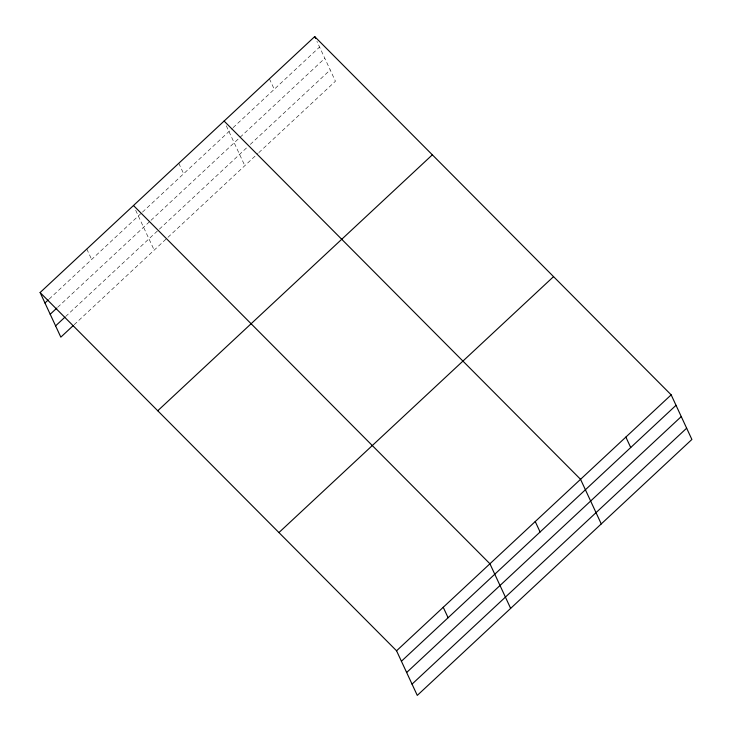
<?xml version="1.0" encoding="UTF-8"?>
<svg xmlns="http://www.w3.org/2000/svg" width="732" height="732" viewBox="0 0 732 732"><rect width="100%" height="100%" fill="white"/><g stroke="black" fill="none" stroke-linecap="round" stroke-linejoin="round"><path stroke-width="0.55" stroke-dasharray="3.66 2.75" d="M49.136 299.104L141.633 212.893M142.456 212.134L232.254 128.439M233.078 127.67L319.582 47.049M57.7 307.266L150.161 221.101M150.984 220.332L324.816 58.331M65.596 316.553L246.995 147.489M250.289 144.424L330.205 69.943M74.161 324.715L257.993 153.391M258.817 152.622L335.439 81.215L316.929 41.349M269.413 78.827L274.271 89.286M226.307 125.812L244.817 165.679M178.791 163.291L183.65 173.74M135.685 210.267L154.196 250.134M86.797 249.026L91.656 259.476"/><path stroke-width="1.1" d="M40.114 292.535L314.723 36.6L671.171 394.85L691.886 439.465L417.277 695.4L396.561 650.785L40.114 292.535L60.829 337.15L73.328 325.493M44.963 302.984L48.303 299.873M50.197 314.257L56.867 308.044M55.595 325.877L64.764 317.331M157.746 410.753L432.356 154.818M278.938 532.557L553.548 276.632M396.561 650.785L671.171 394.85M401.42 661.234L676.029 405.299M406.644 672.507L681.263 416.581M412.043 684.127L686.653 428.193M224.102 121.055L580.549 479.304L601.265 523.929M133.48 205.518L489.928 563.768L510.643 608.384M625.86 437.077L630.719 447.536M314.723 36.6L315.611 38.503M535.238 521.541L540.097 531.99M443.244 607.276L448.103 617.726"/></g></svg>
